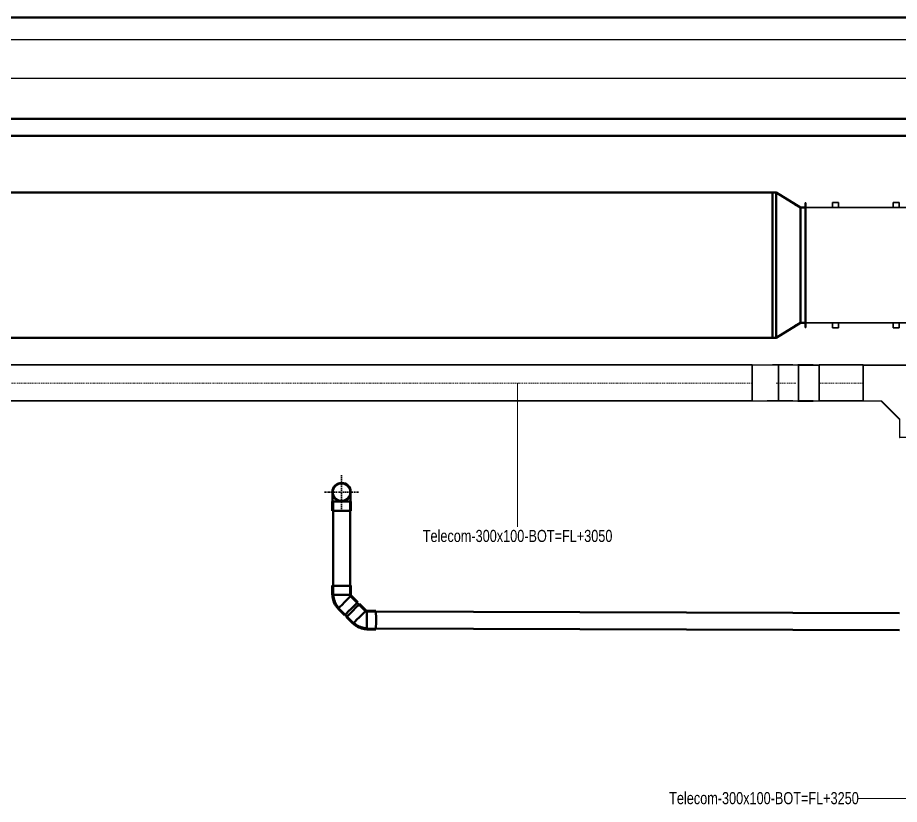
# Model space of a CAD drawing. Header units: millimetres. Extents: x -108050 to 96605, y 58136 to 140997.
# Drawn here: x -56625 to -49342, y 89234 to 95732 of the extents above; entities that cross this region are included whole.
import ezdxf

# ---------------------------------------------------------------- set-up
doc = ezdxf.new("R2010")
doc.units = ezdxf.units.MM
doc.linetypes.add('Center', pattern=[29.999999, 12, -6, 6, -6])
for name, color, linetype, lineweight in [('E-CABL-TRAY', 211, 'Continuous', 25), ('E-CABL-TRAY-CNTR', 211, 'Center', 18), ('E-CABL-TRAY-IDEN', 211, 'Continuous', 9), ('M-HVAC-DUCT', 70, 'Continuous', 50), ('P-PIPE', 3, 'Continuous', 50), ('P-PIPE-CNTR', 3, 'Center', 35)]:
    doc.layers.add(name, color=color, linetype=linetype, lineweight=lineweight)
doc.styles.add('Arial_2', font='arial.ttf', dxfattribs={"width": 0.75, "height": 100})

# ---------------------------------------------------------------- blocks, each defined once
blk = doc.blocks.new('DSC_uPVC_Elbow_TienPhong - Standard-1923101-HẦM')
at = {"layer": 'P-PIPE'}
for p, q in [((-68976.3, 103728.1), (-69052.3, 103728.1)), ((-69052.3, 103574.7), (-68976.3, 103574.7))]:
    blk.add_line(p, q, dxfattribs=at)
at = {"layer": 'P-PIPE', "flags": 128}
for points in [[(-68976.3, 103726.4), (-68973.2, 103726.4), (-68970.1, 103726.4), (-68967, 103726.4), (-68963.9, 103726.4), (-68960.9, 103726.4), (-68957.9, 103726.4), (-68954.9, 103726.4), (-68951.9, 103726.4), (-68949, 103726.4), (-68946.1, 103726.4), (-68943.3, 103726.4), (-68940.5, 103726.4), (-68937.8, 103726.4), (-68935.1, 103726.4), (-68932.5, 103726.4), (-68930, 103726.4), (-68927.5, 103726.4), (-68925.2, 103726.4), (-68922.9, 103726.4), (-68920.7, 103726.4), (-68918.6, 103726.4), (-68916.6, 103726.4), (-68914.6, 103726.4), (-68912.8, 103726.4)], [(-68906.6, 103726.4), (-68905.3, 103726.4), (-68904.1, 103726.4), (-68903.1, 103726.4), (-68902.1, 103726.4), (-68901.3, 103726.4), (-68900.6, 103726.4), (-68900, 103726.4), (-68899.6, 103726.4), (-68899.3, 103726.4), (-68899.1, 103726.4), (-68899, 103726.4)], [(-68897.5, 103726.4), (-68896, 103726.3), (-68893, 103726.1), (-68890, 103725.8), (-68887, 103725.4), (-68884.1, 103724.9), (-68881.1, 103724.2), (-68878.2, 103723.5), (-68875.4, 103722.6), (-68872.6, 103721.6), (-68869.8, 103720.5), (-68867, 103719.2), (-68864.3, 103717.9), (-68861.7, 103716.5)], [(-68912.6, 103576.3), (-68914.4, 103576.3), (-68916.3, 103576.3), (-68918.3, 103576.3), (-68920.4, 103576.3), (-68922.6, 103576.3), (-68924.8, 103576.3), (-68927.2, 103576.3), (-68929.6, 103576.3), (-68932.1, 103576.3), (-68934.7, 103576.3), (-68937.4, 103576.3), (-68940.1, 103576.3), (-68942.8, 103576.3), (-68945.7, 103576.3), (-68948.5, 103576.3), (-68951.5, 103576.3), (-68954.4, 103576.3), (-68957.4, 103576.3), (-68960.5, 103576.3), (-68963.5, 103576.3), (-68966.6, 103576.3), (-68969.7, 103576.3), (-68972.8, 103576.3), (-68975.9, 103576.3), (-68976.3, 103576.3)], [(-68899, 103576.3), (-68899.2, 103576.3), (-68899.5, 103576.3), (-68900, 103576.3), (-68900.5, 103576.3), (-68901.2, 103576.3), (-68902, 103576.3), (-68902.9, 103576.3), (-68904, 103576.3), (-68905.1, 103576.3), (-68906.4, 103576.3)], [(-68861, 103586.7), (-68863.6, 103585.2), (-68866.3, 103583.8), (-68869, 103582.6), (-68871.8, 103581.4), (-68874.6, 103580.4), (-68877.5, 103579.5), (-68880.4, 103578.7), (-68883.3, 103578), (-68886.2, 103577.4), (-68889.2, 103577), (-68892.2, 103576.6), (-68895.2, 103576.4), (-68898.2, 103576.3), (-68899, 103576.3)]]:
    blk.add_lwpolyline(points, dxfattribs=at)
at = {"layer": 'P-PIPE'}
for start, end in [(90, 270), (270, 90)]:
    blk.add_arc((-68899, 103651.4), 76.7, start, end, dxfattribs=at)
for centre, major_axis, start_param, end_param in [((-69052.3, 103651.4), (0, 76.7), 0, 3.141593), ((-68976.3, 103651.4), (0, 76.7), 0, 3.141593), ((-68976.3, 103651.4), (0, 75), 0, 0.19635), ((-68976.3, 103651.4), (0, 76.7), 6.115393, 6.283185), ((-68976.3, 103651.4), (0, 75), 2.945243, 3.141593), ((-68976.3, 103651.4), (0, 76.7), 3.141593, 3.309382)]:
    blk.add_ellipse(centre, major_axis=major_axis, ratio=0.005, start_param=start_param, end_param=end_param, dxfattribs=at)
blk = doc.blocks.new('DSC_uPVC_Elbow_TienPhong - Standard-1923086-HẦM')
at = {"layer": 'P-PIPE'}
for p, q in [((-54026, 91040.1), (-54026, 90964.1)), ((-53872.6, 90964.1), (-53872.6, 91040.1)), ((-53816.4, 90904.2), (-53870.1, 90958)), ((-53978.6, 90849.5), (-53924.8, 90795.7))]:
    blk.add_line(p, q, dxfattribs=at)
at = {"layer": 'P-PIPE', "flags": 128}
for points in [[(-54024.4, 90964.1), (-54024.2, 90957.7), (-54023.8, 90951.2), (-54023.2, 90944.9), (-54022.3, 90938.5), (-54021.2, 90932.2), (-54019.8, 90925.9), (-54018.1, 90919.7), (-54016.2, 90913.6), (-54014.1, 90907.6), (-54012.2, 90902.7)], [(-54016, 90964.1), (-54015.9, 90958), (-54015.5, 90951.9), (-54014.9, 90945.9), (-54014, 90939.8), (-54013, 90933.9), (-54011.6, 90927.9), (-54010.1, 90922.1), (-54008.3, 90916.3), (-54006.2, 90910.5), (-54004.4, 90905.9)], [(-54012.2, 90902.7), (-54009.6, 90896.8), (-54006.8, 90891.1), (-54003.7, 90885.4), (-54000.5, 90879.9), (-53997, 90874.5), (-53993.3, 90869.2), (-53989.4, 90864.1), (-53985.3, 90859.2), (-53981, 90854.4), (-53977.4, 90850.7)], [(-54004.4, 90905.9), (-54002, 90900.3), (-53999.3, 90894.9), (-53996.4, 90889.5), (-53993.4, 90884.3), (-53990.1, 90879.2), (-53986.6, 90874.2), (-53982.9, 90869.4), (-53979, 90864.7), (-53974.9, 90860.2), (-53971.5, 90856.6)], [(-53873.5, 90960.1), (-53873.7, 90960.5), (-53873.8, 90960.9), (-53873.9, 90961.3), (-53874, 90961.7), (-53874.1, 90962.1), (-53874.2, 90962.5), (-53874.2, 90962.9), (-53874.3, 90963.3), (-53874.3, 90963.7), (-53874.3, 90964.1)], [(-53871.3, 90956.8), (-53871.6, 90957.1), (-53871.8, 90957.4), (-53872.1, 90957.7), (-53872.4, 90958), (-53872.6, 90958.4), (-53872.8, 90958.7), (-53873, 90959.1), (-53873.2, 90959.4), (-53873.4, 90959.8), (-53873.5, 90960.1)]]:
    blk.add_lwpolyline(points, dxfattribs=at)
at = {"layer": 'P-PIPE'}
for centre, major_axis, start_param, end_param in [((-53949.3, 91040.1), (76.7, 0), 2.740133, 3.141593), ((-53949.3, 91040.1), (76.7, 0), 3.143664, 4.71446), ((-53949.3, 91040.1), (70, 0), 3.143664, 3.273534), ((-53949.3, 91040.1), (70, 0), 3.405463, 3.664557), ((-53949.3, 91040.1), (70, 0), 3.667262, 3.926653), ((-53949.3, 91040.1), (76.7, 0), 4.71446, 6.283185), ((-53949.3, 91040.1), (70, 0), 5.499858, 5.75995), ((-53949.3, 91040.1), (70, 0), 6.023457, 6.283185), ((-53949.3, 91040.1), (76.7, 0), 0.002071, 0.401396), ((-53949.3, 90964.1), (76.7, 0), 3.143664, 4.71446), ((-53924.3, 90903.7), (54.2, 54.2), 3.141593, 4.710318), ((-53949.3, 90964.1), (76.7, 0), 4.71446, 6.283185), ((-53924.3, 90903.7), (54.2, 54.2), 4.710318, 6.281114), ((-53924.3, 90903.7), (54.2, 54.2), 0, 0.167834), ((-53870.6, 90850), (54.2, 54.2), 4.710318, 6.281114), ((-53924.3, 90903.7), (54.2, 54.2), 2.973514, 3.139522), ((-53870.6, 90850), (54.2, 54.2), 3.141593, 4.710318)]:
    blk.add_ellipse(centre, major_axis=major_axis, ratio=0.005, start_param=start_param, end_param=end_param, dxfattribs=at)
blk = doc.blocks.new('DSC_uPVC_Elbow_TienPhong - Standard-V1-HẦM')
at = {"layer": 'P-PIPE'}
for p, q in [((-53747.4, 90835.2), (-53801.1, 90889)), ((-53665.3, 90832.7), (-53741.3, 90832.7)), ((-53909.6, 90780.5), (-53855.8, 90726.7)), ((-53741.3, 90679.3), (-53665.3, 90679.3))]:
    blk.add_line(p, q, dxfattribs=at)
at = {"layer": 'P-PIPE', "flags": 128}
for points in [[(-53745.2, 90831.8), (-53745.6, 90832), (-53745.9, 90832.1), (-53746.3, 90832.3), (-53746.7, 90832.5), (-53747, 90832.8), (-53747.4, 90833), (-53747.7, 90833.3), (-53748, 90833.5), (-53748.3, 90833.8), (-53748.5, 90834)], [(-53741.3, 90831), (-53741.7, 90831), (-53742.1, 90831), (-53742.5, 90831.1), (-53742.9, 90831.1), (-53743.3, 90831.2), (-53743.7, 90831.3), (-53744.1, 90831.4), (-53744.5, 90831.5), (-53744.9, 90831.7), (-53745.2, 90831.8)], [(-53854.6, 90727.9), (-53850, 90723.5), (-53845.2, 90719.2), (-53840.3, 90715.2), (-53835.1, 90711.3), (-53829.9, 90707.7), (-53824.4, 90704.2), (-53818.9, 90701), (-53813.2, 90698), (-53807.4, 90695.3), (-53802.6, 90693.2)], [(-53848.7, 90733.9), (-53844.3, 90729.6), (-53839.8, 90725.6), (-53835.1, 90721.8), (-53830.2, 90718.1), (-53825.2, 90714.6), (-53820.1, 90711.4), (-53814.8, 90708.3), (-53809.5, 90705.5), (-53804, 90702.9), (-53799.4, 90700.9)], [(-53802.6, 90693.2), (-53796.6, 90690.8), (-53790.6, 90688.7), (-53784.4, 90686.9), (-53778.2, 90685.3), (-53772, 90683.9), (-53765.6, 90682.8), (-53759.3, 90682), (-53752.9, 90681.4), (-53746.5, 90681), (-53741.3, 90681)], [(-53799.4, 90700.9), (-53793.8, 90698.7), (-53788, 90696.7), (-53782.2, 90695), (-53776.3, 90693.4), (-53770.4, 90692.1), (-53764.4, 90691.1), (-53758.3, 90690.3), (-53752.3, 90689.7), (-53746.2, 90689.4), (-53741.3, 90689.3)]]:
    blk.add_lwpolyline(points, dxfattribs=at)
at = {"layer": 'P-PIPE'}
for centre, major_axis, start_param, end_param in [((-53855.3, 90834.7), (54.2, 54.2), 3.143664, 4.71446), ((-53855.3, 90834.7), (54.2, 54.2), 4.71446, 6.283185), ((-53855.3, 90834.7), (49.5, 49.5), 5.499858, 5.75995), ((-53855.3, 90834.7), (49.5, 49.5), 6.023457, 6.283185), ((-53855.3, 90834.7), (54.2, 54.2), 0.002071, 0.401396), ((-53801.6, 90781), (54.2, 54.2), 4.71446, 6.283185), ((-53741.3, 90756), (0, 76.7), 0, 0.167834), ((-53741.3, 90756), (0, 76.7), 4.710318, 6.281114), ((-53741.3, 90756), (0, 75), 6.084765, 6.281114), ((-53665.3, 90756), (0, 76.7), 4.710318, 6.281114), ((-53855.3, 90834.7), (54.2, 54.2), 2.740133, 3.141593), ((-53855.3, 90834.7), (49.5, 49.5), 3.405463, 3.664557), ((-53855.3, 90834.7), (49.5, 49.5), 3.667262, 3.926653), ((-53801.6, 90781), (54.2, 54.2), 3.143664, 4.71446), ((-53741.3, 90756), (0, 76.7), 3.141593, 4.710318), ((-53665.3, 90756), (0, 76.7), 3.141593, 4.710318), ((-53741.3, 90756), (0, 76.7), 2.973514, 3.139522)]:
    blk.add_ellipse(centre, major_axis=major_axis, ratio=0.005, start_param=start_param, end_param=end_param, dxfattribs=at)
blk = doc.blocks.new('PG_Busway_ThanhThang - 1250A-1999621-HẦM')
at = {"layer": 'E-CABL-TRAY'}
for p, q in [((-66803.2, 95551.9), (-34638.7, 95551.9)), ((-34638.7, 95228.9), (-66803.2, 95228.9))]:
    blk.add_line(p, q, dxfattribs=at)
blk = doc.blocks.new('E_Channel Horizontal Tee_std_ - Standard-V239-HẦM')
at = {"layer": 'E-CABL-TRAY'}
for p, q in [((-150, 450), (-147.5, 450)), ((-150, 300), (-150, 450)), ((-147.5, 450), (147.5, 450)), ((-147.5, 450), (-147.5, 298.9)), ((150, 450), (147.5, 450)), ((147.5, 450), (147.5, 298.9)), ((150, 300), (150, 450)), ((-300, 150), (-150, 300)), ((-298.9, 147.5), (-147.5, 298.9)), ((147.5, 298.9), (298.9, 147.5)), ((300, 150), (150, 300)), ((-450, 147.5), (-450, 150)), ((-450, 150), (-300, 150)), ((-450, 147.5), (-450, -147.5)), ((-450, 147.5), (-298.9, 147.5)), ((450, 147.5), (298.9, 147.5)), ((300, 150), (450, 150)), ((450, 150), (450, 147.5)), ((450, 147.5), (450, -147.5)), ((-450, -150), (-450, -147.5)), ((450, -147.5), (-450, -147.5)), ((450, -150), (-450, -150)), ((450, -147.5), (450, -150))]:
    blk.add_line(p, q, dxfattribs=at)
blk = doc.blocks.new('Kruger _Duct Acessory New - KRUGER EX-10 MODEL480 3-2100004-HẦM')
at = {"layer": 'M-HVAC-DUCT', "lineweight": 35}
for p, q in [((-516, 500), (-516, 495)), ((516, 500), (-516, 500)), ((-516, 495), (516, 495)), ((-476, 495), (-476, -495)), ((476, -495), (476, 495)), ((516, 495), (516, 500)), ((-518, 225), (-518, 275)), ((-518, 275), (-475.9, 275)), ((-475.9, 225), (-518, 225)), ((475.9, 275), (518, 275)), ((518, 225), (475.9, 225)), ((518, 275), (518, 225)), ((-518, -275), (-518, -225)), ((-518, -225), (-475.9, -225)), ((-475.9, -275), (-518, -275)), ((475.9, -225), (518, -225)), ((518, -275), (475.9, -275)), ((518, -225), (518, -275)), ((-516, -495), (-516, -500)), ((516, -495), (-516, -495)), ((-516, -500), (516, -500)), ((516, -500), (516, -495))]:
    blk.add_line(p, q, dxfattribs=at)
blk = doc.blocks.new('01_REC_Transition ROD_C Flanged_ - Standard-2103529-HẦM')
at = {"layer": 'M-HVAC-DUCT'}
for p, q in [((-30, -600), (-30, 600)), ((-30, 600), (0, 600)), ((200, 476), (0, 600)), ((0, -600), (0, 600)), ((0, 600), (0, -600)), ((154.1, 504.5), (200, 476)), ((200, 0), (200, 476)), ((240, 476), (200, 476)), ((200, 476), (200, 0)), ((200, -476), (200, 0)), ((200, 0), (200, -476)), ((0, -600), (200, -476)), ((200, -476), (154.1, -504.5)), ((200, -476), (240, -476)), ((0, -600), (-30, -600))]:
    blk.add_line(p, q, dxfattribs=at)
blk = doc.blocks.new('E_Channel Vertical Outside Bend_std_ - Standard-V295-HẦM')
at = {"layer": 'E-CABL-TRAY'}
for p, q in [((-50222.8, 92860.4), (-50222.8, 92862.9)), ((-50222.8, 92862.9), (-50179.5, 92862.9)), ((-50054.5, 92862.9), (-50179.5, 92862.9)), ((-50054.5, 92862.9), (-50004.5, 92862.9)), ((-50004.5, 92862.9), (-50004.5, 92860.4)), ((-50179.5, 92860.4), (-50222.8, 92860.4)), ((-50179.5, 92860.4), (-50054.5, 92860.4)), ((-50174.1, 92565.5), (-50174.1, 92860.4)), ((-50054.5, 92860.4), (-50004.5, 92860.4)), ((-50004.5, 92860.4), (-50004.5, 92565.5)), ((-50222.8, 92562.9), (-50222.8, 92565.5)), ((-50222.8, 92565.5), (-50179.5, 92565.5)), ((-50179.5, 92562.9), (-50222.8, 92562.9)), ((-50054.5, 92565.5), (-50179.5, 92565.5)), ((-50179.5, 92562.9), (-50054.5, 92562.9)), ((-50054.5, 92565.5), (-50004.5, 92565.5)), ((-50004.5, 92562.9), (-50054.5, 92562.9)), ((-50004.5, 92565.5), (-50004.5, 92562.9))]:
    blk.add_line(p, q, dxfattribs=at)
blk = doc.blocks.new('E_Channel Vertical Inside Bend_std_ - Standard-V296-HẦM')
at = {"layer": 'E-CABL-TRAY'}
for p, q in [((-50558.1, 92860.4), (-50558.1, 92862.9)), ((-50558.1, 92862.9), (-50508.1, 92862.9)), ((-50508.1, 92862.9), (-50433.1, 92862.9)), ((-50433.1, 92862.9), (-50389.8, 92862.9)), ((-50389.8, 92862.9), (-50389.8, 92860.4)), ((-50558.1, 92565.5), (-50558.1, 92860.4)), ((-50508.1, 92860.4), (-50558.1, 92860.4)), ((-50433.1, 92860.4), (-50508.1, 92860.4)), ((-50389.8, 92860.4), (-50433.1, 92860.4)), ((-50341.1, 92860.4), (-50341.1, 92565.5)), ((-50558.1, 92562.9), (-50558.1, 92565.5)), ((-50558.1, 92565.5), (-50508.1, 92565.5)), ((-50508.1, 92562.9), (-50558.1, 92562.9)), ((-50508.1, 92565.5), (-50433.1, 92565.5)), ((-50433.1, 92562.9), (-50508.1, 92562.9)), ((-50389.8, 92565.5), (-50433.1, 92565.5)), ((-50389.8, 92562.9), (-50433.1, 92562.9)), ((-50389.8, 92565.5), (-50389.8, 92562.9))]:
    blk.add_line(p, q, dxfattribs=at)

msp = doc.modelspace()

# ---------------------------------------------------------------- linework, layer by layer
at = {"layer": 'E-CABL-TRAY'}
for p, q in [((-50558.1, 92862.9), (-66603.2, 92862.9)), ((-50558.1, 92862.9), (-50558.1, 92562.9)), ((-50389.8, 92860.4), (-50389.8, 92862.9)), ((-50222.8, 92862.9), (-50389.8, 92862.9)), ((-50222.8, 92862.9), (-50222.8, 92860.4)), ((-50004.5, 92562.9), (-50004.5, 92862.9)), ((-49641.9, 92862.9), (-50004.5, 92862.9)), ((-49641.9, 92862.9), (-49641.9, 92562.9)), ((-50558.1, 92860.4), (-66603.2, 92860.4)), ((-50222.8, 92860.4), (-50389.8, 92860.4)), ((-50341.1, 92565.5), (-50341.1, 92860.4)), ((-50174.1, 92860.4), (-50174.1, 92565.5)), ((-49641.9, 92860.4), (-50004.5, 92860.4)), ((-50558.1, 92565.5), (-66603.2, 92565.5)), ((-50558.1, 92562.9), (-66603.2, 92562.9)), ((-50389.8, 92562.9), (-50389.8, 92565.5)), ((-50222.8, 92565.5), (-50389.8, 92565.5)), ((-50222.8, 92562.9), (-50389.8, 92562.9)), ((-50222.8, 92565.5), (-50222.8, 92562.9)), ((-49641.9, 92565.5), (-50004.5, 92565.5)), ((-49641.9, 92562.9), (-50004.5, 92562.9))]:
    msp.add_line(p, q, dxfattribs=at)
at = {"layer": 'E-CABL-TRAY-CNTR'}
for p, q in [((-50558.1, 92712.9), (-66603.2, 92712.9)), ((-50197.8, 92712.9), (-50364.8, 92712.9)), ((-49641.9, 92712.9), (-50004.5, 92712.9))]:
    msp.add_line(p, q, dxfattribs=at)
at = {"layer": 'E-CABL-TRAY-IDEN'}
for p, q in [((-52497.2, 92712.9), (-52497.2, 91526.4)), ((-49191.9, 89281.3), (-49680.4, 89281.3))]:
    msp.add_line(p, q, dxfattribs=at)
at = {"layer": 'M-HVAC-DUCT'}
for p, q in [((-66803.2, 94287.1), (-50389.1, 94287.1)), ((-50389.1, 94287.1), (-50389.1, 93087.1)), ((-66803.2, 93087.1), (-50389.1, 93087.1))]:
    msp.add_line(p, q, dxfattribs=at)
at = {"layer": 'P-PIPE'}
for p, q in [((-66566.8, 95731.6), (-34979.1, 95731.6)), ((-34934.1, 94896.7), (-66803.2, 94896.7)), ((-66803.2, 94755.4), (-34934.1, 94755.4)), ((-54019.3, 91735), (-54019.3, 90964.1)), ((-53879.3, 90964.1), (-53879.3, 91735)), ((-53752.1, 90830.5), (-53874.8, 90953.2)), ((-53973.8, 90854.2), (-53851.1, 90731.5)), ((-49341.9, 90812.5), (-53741, 90826)), ((-53741.4, 90686), (-49341.9, 90672.5))]:
    msp.add_line(p, q, dxfattribs=at)
at = {"layer": 'P-PIPE', "lineweight": 35}
for start, end in [(0, 180), (180, 0)]:
    msp.add_arc((-53949.3, 91812.3), 70, start, end, dxfattribs=at)
at = {"layer": 'P-PIPE'}
for start_param, end_param in [(4.536654, 4.710037), (4.379604, 4.498743)]:
    msp.add_ellipse((-53741.2, 90756), major_axis=(0.2, 70), ratio=0.005016, start_param=start_param, end_param=end_param, dxfattribs=at)
at = {"layer": 'P-PIPE-CNTR'}
for p, q in [((-53949.3, 91672.3), (-53949.3, 91952.3)), ((-54089.3, 91812.3), (-53809.3, 91812.3))]:
    msp.add_line(p, q, dxfattribs=at)

# ---------------------------------------------------------------- block references
at = {"layer": 'E-CABL-TRAY'}
for name in ['PG_Busway_ThanhThang - 1250A-1999621-HẦM', 'E_Channel Vertical Inside Bend_std_ - Standard-V296-HẦM', 'E_Channel Vertical Outside Bend_std_ - Standard-V295-HẦM']:
    msp.add_blockref(name, (0, 0), dxfattribs=at)
at = {"layer": 'E-CABL-TRAY', "rotation": 180}
msp.add_blockref('E_Channel Horizontal Tee_std_ - Standard-V239-HẦM', (-49191.9, 92712.9), dxfattribs=at)
at = {"layer": 'M-HVAC-DUCT'}
msp.add_blockref('01_REC_Transition ROD_C Flanged_ - Standard-2103529-HẦM', (-50359.1, 93687.1), dxfattribs=at)
at = {"layer": 'M-HVAC-DUCT', "lineweight": 35, "rotation": 270.0000000000002}
msp.add_blockref('Kruger _Duct Acessory New - KRUGER EX-10 MODEL480 3-2100004-HẦM', (-49619.1, 93687.1), dxfattribs=at)
at = {"layer": 'P-PIPE', "rotation": 90}
msp.add_blockref('DSC_uPVC_Elbow_TienPhong - Standard-1923101-HẦM', (49702, 160711.3), dxfattribs=at)
at = {"layer": 'P-PIPE'}
for name in ['DSC_uPVC_Elbow_TienPhong - Standard-1923086-HẦM', 'DSC_uPVC_Elbow_TienPhong - Standard-V1-HẦM']:
    msp.add_blockref(name, (0, 0), dxfattribs=at)

# ---------------------------------------------------------------- texts
at = {"layer": 'E-CABL-TRAY-IDEN', "char_height": 100, "width": 1887.974, "attachment_point": 1, "style": 'Arial_2'}
for s, insert in [('Telecom-300x100-BOT=FL+3050', (-53278.7, 91500.7)), ('Telecom-300x100-BOT=FL+3250', (-51243.4, 89335.1))]:
    msp.add_mtext(s, dxfattribs=dict(at, insert=insert))

doc.saveas('drawing.dxf')
